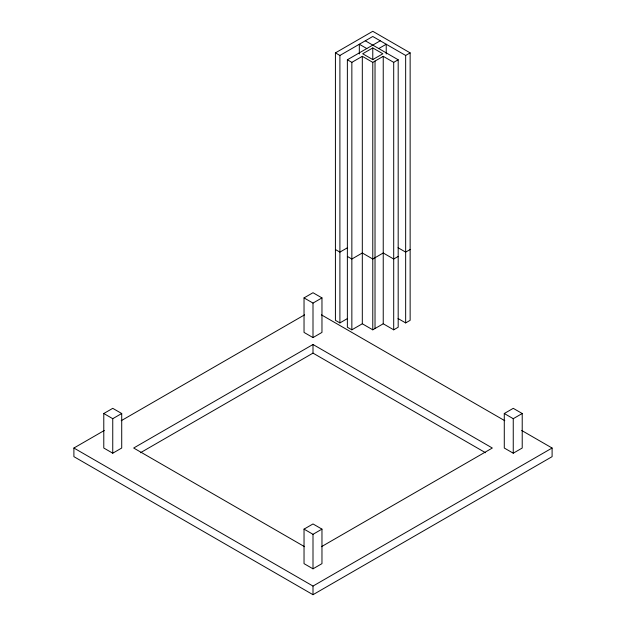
<?xml version="1.0" encoding="UTF-8"?>
<svg xmlns="http://www.w3.org/2000/svg" width="626" height="626" viewBox="0 0 626 626"><rect width="100%" height="100%" fill="white"/><g stroke="black" fill="none" stroke-linecap="round" stroke-linejoin="round"><path stroke-width="0.94" d="M347.5 318.532L339.902 322.922L335.419 320.332L335.419 52.874L372.775 31.3L410.14 52.874L410.14 320.332L405.656 322.922L398.05 318.532M335.419 52.874L339.902 55.456L372.775 36.48L405.656 55.456L410.14 52.874M365.302 40.792L398.183 59.775L398.183 327.234L393.699 329.824L383.237 323.783L372.775 329.824L362.313 323.783L351.851 329.824L347.367 327.234L347.367 59.775L380.248 40.792M372.775 47.936L362.689 53.766L372.775 59.587L382.862 53.766L372.775 47.936L372.775 59.65M347.367 59.775L351.851 62.357L362.313 56.324L372.775 62.357L383.237 56.324L393.699 62.357L398.183 59.775M378.753 48.554L386.226 44.243L386.226 53.977M347.5 247.732L339.902 252.121L335.419 249.531M103.783 413.512L112.75 408.34L121.718 413.512L121.718 448.028L112.75 453.201L103.783 448.028L103.783 413.512L112.75 418.692L121.718 413.512M304.033 297.898L313 292.725L321.967 297.898L321.967 332.414L313 337.586L304.033 332.414L304.033 297.898L313 303.078L321.967 297.898M398.183 256.433L393.699 259.023L383.237 252.982L372.775 259.023L362.313 252.982L351.851 259.023L347.367 256.433M410.14 249.531L405.656 252.121L398.05 247.732M521.685 430.469L552.101 448.028L552.101 456.651L313 594.7L73.899 456.651L73.899 448.028L104.315 430.469M121.209 420.711L304.549 314.862M321.459 546.678L492.326 448.028L313 344.496L133.674 448.028L304.541 546.678M140.435 452.747L313 353.119L485.565 452.747M304.033 529.126L313 523.954L321.967 529.126L321.967 563.643L313 568.815L304.033 563.643L304.033 529.126L313 534.307L321.967 529.126M504.282 413.512L513.25 408.34L522.217 413.512L522.217 448.028L513.25 453.201L504.282 448.028L504.282 413.512L513.25 418.692L522.217 413.512M73.899 448.028L313 586.069L552.101 448.028M366.797 48.554L359.324 44.243L359.324 53.977M321.451 314.862L504.791 420.711M513.25 418.692L513.25 453.201M405.656 55.456L405.656 322.922M393.699 62.357L393.699 329.824M383.237 56.324L383.237 323.783M375.021 61.066L375.021 328.533M372.775 62.357L372.775 329.824M362.313 56.324L362.313 323.783M351.851 62.357L351.851 329.824M339.902 55.456L339.902 322.922M313 303.078L313 337.586M313 344.496L313 353.119M313 534.307L313 568.815M313 586.069L313 594.7M112.75 418.692L112.75 453.201"/></g></svg>
